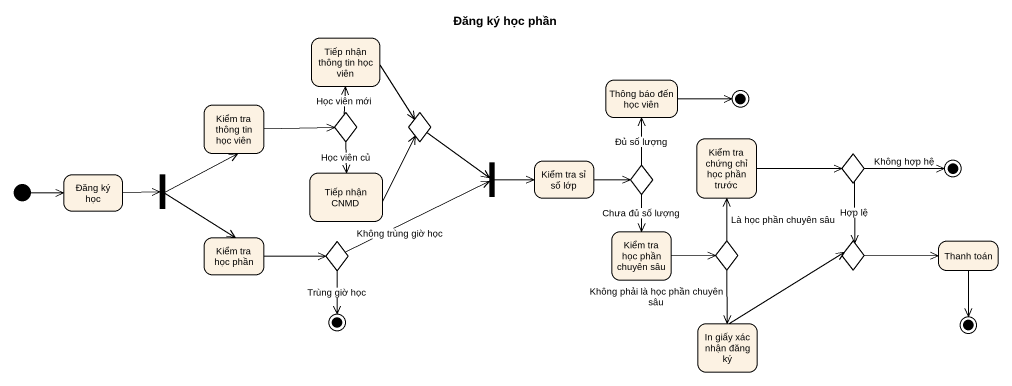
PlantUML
@startuml
title Đăng ký học phần
hide empty description
state "Tiếp nhận thông tin học viên" as Tiếp_nhận_thông_tin_học_viên
state "Thông báo đến học viên" as Thông_báo_đến_học_viên
state final1 <<end>>
state "Kiểm tra thông tin học viên" as Kiểm_tra_thông_tin_học_viên
state choice1 <<choice>>
state choice2 <<choice>>
state "Đăng ký học" as Đăng_ký_học
state fork1 <<fork>>
state "Tiếp nhận CNMD" as Tiếp_nhận_CNMD
state fork2 <<join>>
state "Kiểm tra sỉ số lớp" as Kiểm_tra_sỉ_số_lớp
state choice3 <<choice>>
state "Kiểm tra chứng chỉ học phần trước" as Kiểm_tra_chứng_chỉ_học_phần
state choice4 <<choice>>
state final2 <<end>>
state "Kiểm tra học phần" as Kiểm_tra_học_phần
state choice5 <<choice>>
state "Kiểm tra học phần chuyên sâu" as Kiểm_tra_học_phần_chuyên_sâu
state choice6 <<choice>>
state choice7 <<choice>>
state "Thanh toán" as Thanh_toán
state final3 <<end>>
state "In giấy xác nhận đăng ký" as In_giấy_xác_nhận_đăng_ký
state final4 <<end>>
[*] -right-> Đăng_ký_học
Tiếp_nhận_thông_tin_học_viên --> choice2
Thông_báo_đến_học_viên -right-> final1
Kiểm_tra_thông_tin_học_viên -right-> choice1
choice1 -up-> Tiếp_nhận_thông_tin_học_viên : Học viên mới
choice1 --> Tiếp_nhận_CNMD : Học viên củ
choice2 --> fork2
Đăng_ký_học -right-> fork1
fork1 -up-> Kiểm_tra_thông_tin_học_viên
fork1 --> Kiểm_tra_học_phần
Tiếp_nhận_CNMD -up-> choice2
fork2 -right-> Kiểm_tra_sỉ_số_lớp
Kiểm_tra_sỉ_số_lớp -right-> choice3
choice3 -up-> Thông_báo_đến_học_viên : Đủ số lượng
choice3 --> Kiểm_tra_học_phần_chuyên_sâu : Chưa đủ số lượng
Kiểm_tra_chứng_chỉ_học_phần -right-> choice4
choice4 -right-> final2 : Không hợp hệ
choice4 --> choice7 : Hợp lệ
Kiểm_tra_học_phần -right-> choice5
choice5 -right-> fork2 : Không trùng giờ học
choice5 --> final3 : Trùng giờ học
Kiểm_tra_học_phần_chuyên_sâu -right-> choice6
choice6 -up-> Kiểm_tra_chứng_chỉ_học_phần : Là học phần chuyên sâu
choice6 --> In_giấy_xác_nhận_đăng_ký : Không phải là học phần chuyên sâu
choice7 -right-> Thanh_toán
Thanh_toán --> final4
In_giấy_xác_nhận_đăng_ký -up-> choice7
@enduml
